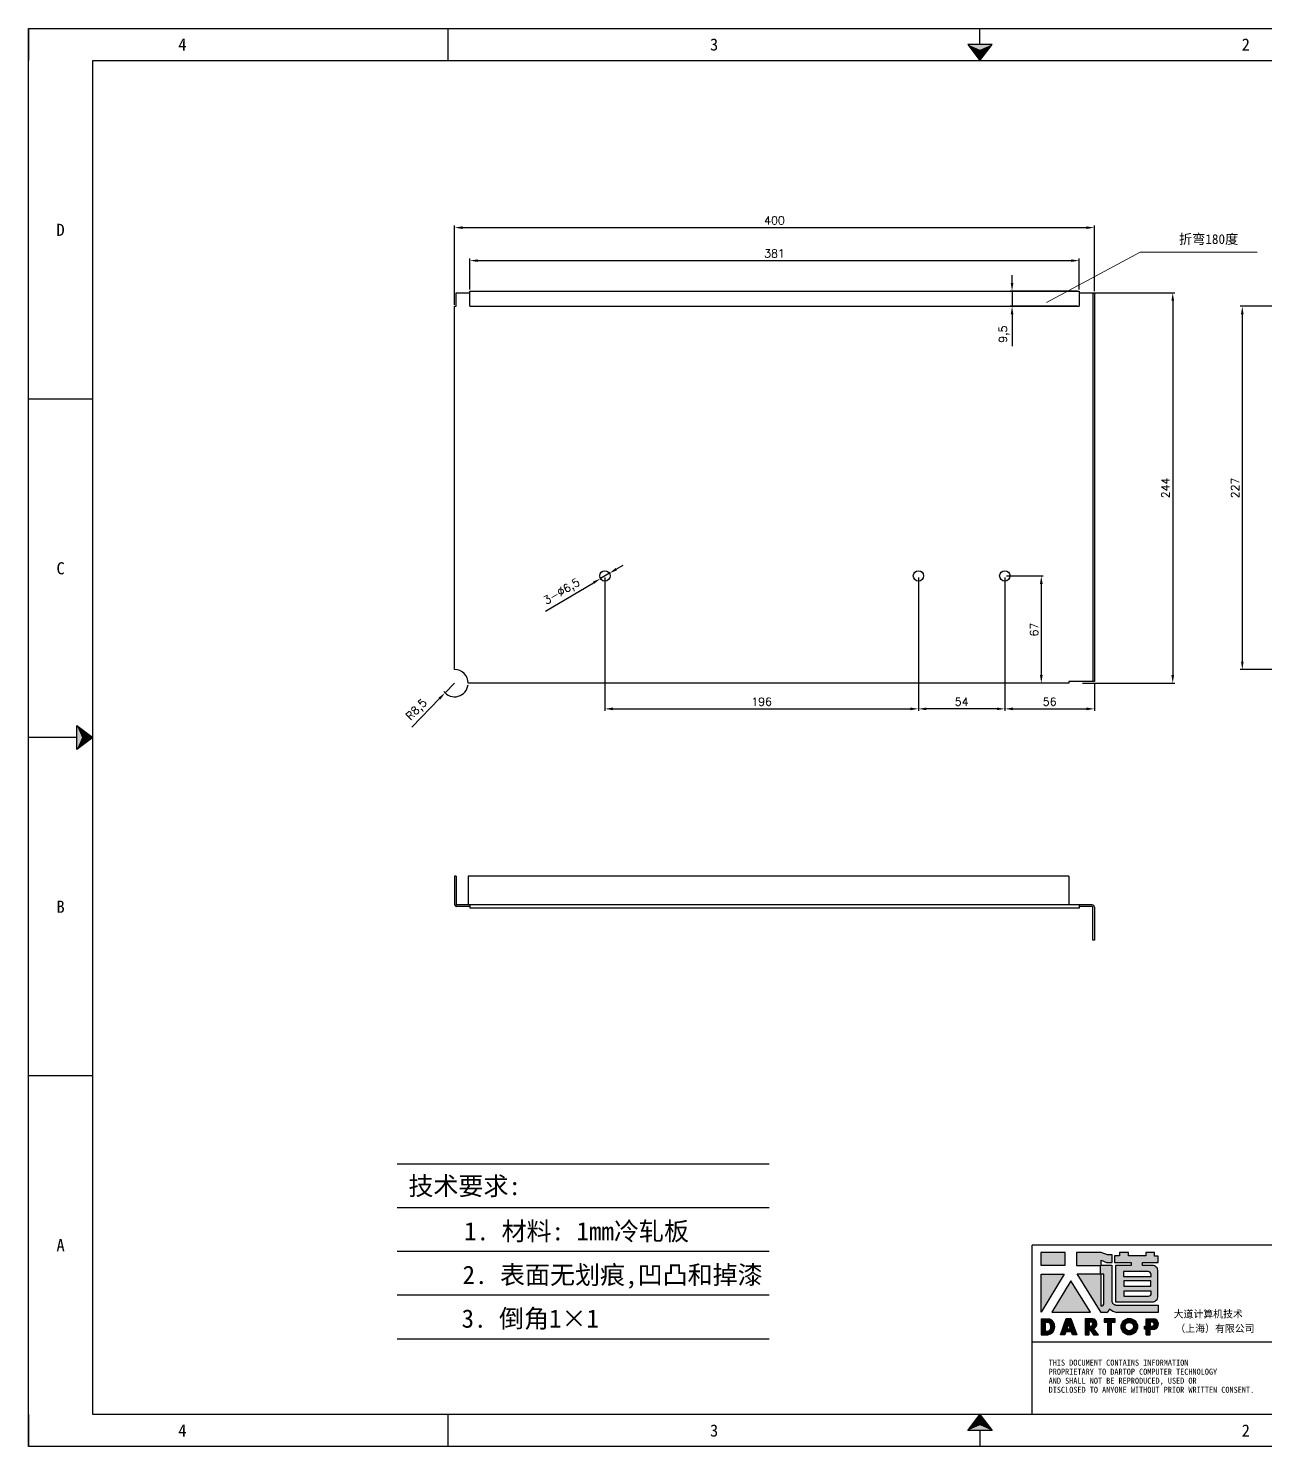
# Model space of a CAD drawing. Header units: millimetres. Extents: x -43476 to -13830, y -16942 to 55335.
# Drawn here: x -24982 to -24209, y 33337 to 34223 of the extents above; entities that cross this region are included whole.
import ezdxf
from ezdxf.enums import TextEntityAlignment as Align

# ---------------------------------------------------------------- set-up
doc = ezdxf.new("R2010")
doc.units = ezdxf.units.MM
doc.linetypes.add('DOT', pattern=[0.25, 0, -0.25])
doc.layers.add('4', color=7, linetype='Continuous')
doc.layers.add('print', color=30, linetype='Continuous')
doc.layers.add('dim', color=2, linetype='Continuous', lineweight=9)
doc.styles.add('Dartop', font='')
doc.styles.add('HZ', font='')
doc.styles.add('hzHT', font='simhei.ttf')
doc.styles.get("Standard").update_dxf_attribs({"font": 'txt', "bigfont": 'gbcbig.shx'})
doc.styles.get('Dartop').set_extended_font_data('FangSong_GB2312')
doc.styles.get('HZ').set_extended_font_data('SimSun')
doc.dimstyles.new('small', dxfattribs={"dimtxt": 5, "dimasz": 5, "dimexe": 1.25, "dimexo": 1, "dimgap": 2, "dimtad": 1, "dimtxsty": 'Standard', "dimcen": 2.5, "dimadec": 0, "dimazin": 0, "dimtfac": 1, "dimtmove": 0, "dimatfit": 3, "dimfxl": 0, "dimarcsym": 0})

# ---------------------------------------------------------------- blocks, each defined once
blk = doc.blocks.new('*U5')
at = {"color": 254, "linetype": 'Continuous', "extrusion": (0, 0, -1)}
for points in [[(-17, 0.333), (-16.812, 0.25), (-17, 0.5)], [(-17, 0.333), (-17, 0.5), (-17.188, 0.25)], [(-17, 0.333), (-17.188, 0.25), (-16.812, 0.25)]]:
    blk.add_solid(points, dxfattribs=at)
blk = doc.blocks.new('*U6')
at = {"color": 254, "linetype": 'Continuous'}
for points in [[(17, 21.667), (17.188, 21.75), (16.812, 21.75)], [(17, 21.667), (16.812, 21.75), (17, 21.5)], [(17, 21.667), (17, 21.5), (17.188, 21.75)]]:
    blk.add_solid(points, dxfattribs=at)
blk = doc.blocks.new('*U3')
at = {"color": 254, "linetype": 'Continuous', "extrusion": (0, 0, -1)}
for points in [[(-0.833, 11), (-0.75, 10.812), (-0.75, 11.188)], [(-0.833, 11), (-0.75, 11.188), (-1, 11)], [(-0.833, 11), (-1, 11), (-0.75, 10.812)]]:
    blk.add_solid(points, dxfattribs=at)
blk = doc.blocks.new('dadao')
for p, q in [((48, 19.2), (44.9, 10.4)), ((44.9, 10.4), (51.2, 10.4)), ((51.2, 10.4), (48, 19.2))]:
    blk.add_line(p, q)
for points in [[(41.8, 121.6), (41.8, 143.7), (-0.4, 143.7), (-0.4, 121.6), (41.8, 121.6)], [(104.8, 122), (104.8, 130.3), (114.1, 126.3), (124.2, 126.3), (124.2, 139.6), (115.9, 139.6), (105.1, 143.9), (61.5, 143.9)], [(61.7, 144), (61.7, 121.3), (103.9, 121.3)], [(113.4, 38.7), (105.1, 38.7), (63, 106.5), (103.9, 106.5), (103.9, 120.9), (103.9, 121.3)], [(109.7, 53.6), (109.7, 106.2), (104.3, 106.2), (104.3, 50.4), (106.6, 50.4)], [(144.6, 94.4), (144.6, 84.8), (192, 84.8), (192, 94.1), (144.9, 94.1)], [(0, 28), (0, 0), (11.8, 0)], [(0.1, 28), (14, 28)], [(76.8, 28.2), (76.8, 0), (84.1, 0), (84.1, 11.1), (91.6, -0.1), (100.3, -0.1), (91.7, 11.1)], [(76.8, 28.2), (90.6, 28.2)], [(120.2, 45), (119.5, 45), (119.5, 44.6)], [(183.7, 0), (183.7, 9.6), (180.6, 9.6), (180.6, 14.9), (183.8, 14.9), (183.8, 28.1), (196.1, 28.1), (196.5, 28.1)], [(7.1, 21.8), (7.1, 6.1), (12, 6.1)], [(7.1, 21.8), (11.4, 21.8)], [(84, 22.7), (84, 15.3), (87.2, 15.3)], [(84, 22.7), (87.3, 22.7)], [(183.7, 0), (190.9, 0), (190.9, 9.6), (198.8, 9.6)], [(194.9, 22.3), (190.8, 22.3), (190.8, 15), (194.4, 15)]]:
    blk.add_lwpolyline(points)
blk.add_lwpolyline([(137.1, 144.2), (137.1, 137.9), (128.3, 137.9), (128.3, 126.5), (157.3, 126.5), (157.3, 121.5), (130.3, 121.5), (130.3, 57.5), (194.4, 57.5, 0.414214), (204.4, 67.5), (204.4, 111.3, 0.414214), (194.4, 121.3), (177.5, 121.3), (177.5, 126.3), (204.7, 126.3), (204.7, 137.7), (198.2, 137.7), (198.2, 143.9), (183.3, 143.9), (183.3, 138), (153, 138), (153, 144.2), (137.1, 144.2)], format="xyb", close=True)
for points in [[(-0.3, 106.2), (40.4, 106.2), (-0.3, 39.7), (-0.3, 106.2)], [(51.7, 94.1), (18.4, 39.3), (86.2, 39.3)], [(43.8, 28.2), (51.8, 28.2), (62.6, -0.1), (55, -0.1), (53.2, 5), (42.9, 5), (41.1, 0), (33.6, 0)], [(110, 28.1), (110, 21.9), (116, 21.9), (116, -0.1), (123.2, -0.1), (123.2, 22), (129.2, 22), (129.2, 28.1), (110, 28.1)]]:
    blk.add_lwpolyline(points, close=True)
for points in [[(104.8, 122), (123.4, 122), (123.4, 60, 0.414214), (131.4, 52), (204.8, 52), (204.8, 39.1), (131.7, 39.1)], [(144.3, 110.8), (144.3, 101.8), (192.3, 101.8), (192.3, 105.5, 0.414214), (187.3, 110.5), (144.3, 110.5)], [(144.6, 77), (144.6, 67.5), (187.6, 67.5, 0.414214), (192.6, 72.5), (192.6, 76.4), (144.6, 76.4)]]:
    blk.add_lwpolyline(points, format="xyb")
for radius in [14.5, 7.44]:
    blk.add_circle((154.2, 14.2), radius)
for centre, radius, start, end in [((99.2, 60.7), 12.6, 305.6399, 325.969), ((9.6, 14.2), 14.4, 278.6604, 72.3203), ((88.6, 19.4), 8.95, 290.6073, 77.2124), ((111.6, 46.7), 8.19, 282.9811, 347.6627), ((136, 61.7), 22.9, 226.7358, 259.3209), ((195.7, 18.6), 9.51, 288.8959, 85.2442), ((8.5, 13.9), 8.49, 294.2143, 69.7177), ((86.4, 19), 3.8, 282.527, 76.7196), ((193.7, 18.7), 3.8, 280.9891, 72.5513)]:
    blk.add_arc(centre, radius, start, end)
blk = doc.blocks.new('*D103')
at = {"layer": 'Defpoints', "color": 0, "transparency": 16777216}
for p in [(-24315.9, 34098.34), (-24315.9, 34057.68), (-24715.9, 34049.18)]:
    blk.add_point(p, dxfattribs=at)
at = {"layer": 'dim', "color": 0, "lineweight": -2, "transparency": 16777216}
for p, q in [((-24715.9, 34050.18), (-24715.9, 34099.59)), ((-24710.9, 34098.34), (-24320.9, 34098.34)), ((-24315.9, 34058.68), (-24315.9, 34099.59))]:
    blk.add_line(p, q, dxfattribs=at)
at = {"layer": 'dim', "color": 0, "transparency": 16777216}
for points in [[(-24710.9, 34099.17), (-24710.9, 34097.51), (-24715.9, 34098.34)], [(-24320.9, 34099.17), (-24320.9, 34097.51), (-24315.9, 34098.34)]]:
    blk.add_solid(points, dxfattribs=at)
at = {"layer": 'dim', "color": 0, "transparency": 16777216, "insert": (-24515.9, 34102.84), "char_height": 5, "attachment_point": 5}
blk.add_mtext('400', dxfattribs=at)
blk = doc.blocks.new('*D104')
at = {"layer": 'Defpoints', "color": 0, "transparency": 16777216}
for p in [(-24325.4, 34077.73), (-24706.4, 34058.68), (-24325.4, 34058.68)]:
    blk.add_point(p, dxfattribs=at)
at = {"layer": 'dim', "color": 0, "lineweight": -2, "transparency": 16777216}
for p, q in [((-24706.4, 34059.68), (-24706.4, 34078.98)), ((-24701.4, 34077.73), (-24330.4, 34077.73)), ((-24325.4, 34059.68), (-24325.4, 34078.98))]:
    blk.add_line(p, q, dxfattribs=at)
at = {"layer": 'dim', "color": 0, "transparency": 16777216}
for points in [[(-24701.4, 34078.56), (-24701.4, 34076.9), (-24706.4, 34077.73)], [(-24330.4, 34078.56), (-24330.4, 34076.9), (-24325.4, 34077.73)]]:
    blk.add_solid(points, dxfattribs=at)
at = {"layer": 'dim', "color": 0, "transparency": 16777216, "insert": (-24515.9, 34082.23), "char_height": 5, "attachment_point": 5}
blk.add_mtext('381', dxfattribs=at)
blk = doc.blocks.new('*D105')
at = {"layer": 'Defpoints', "color": 0, "transparency": 16777216}
for p in [(-24325.4, 34058.68), (-24367.39, 34049.18), (-24325.4, 34049.18)]:
    blk.add_point(p, dxfattribs=at)
at = {"layer": 'dim', "color": 0, "lineweight": -2, "transparency": 16777216}
for p, q in [((-24367.39, 34063.68), (-24367.39, 34068.68)), ((-24326.4, 34058.68), (-24368.64, 34058.68)), ((-24367.39, 34058.68), (-24367.39, 34049.18)), ((-24326.4, 34049.18), (-24368.64, 34049.18)), ((-24367.39, 34044.18), (-24367.39, 34024.34))]:
    blk.add_line(p, q, dxfattribs=at)
at = {"layer": 'dim', "color": 0, "transparency": 16777216}
for points in [[(-24368.23, 34063.68), (-24366.56, 34063.68), (-24367.39, 34058.68)], [(-24368.23, 34044.18), (-24366.56, 34044.18), (-24367.39, 34049.18)]]:
    blk.add_solid(points, dxfattribs=at)
at = {"layer": 'dim', "color": 0, "transparency": 16777216, "insert": (-24372.31, 34031.76), "char_height": 5, "attachment_point": 5, "rotation": 90}
blk.add_mtext('9,5', dxfattribs=at)
blk = doc.blocks.new('*D106')
at = {"layer": 'Defpoints', "color": 0, "transparency": 16777216}
for p in [(-24316.9, 34057.68), (-24324.4, 33813.68), (-24266.95, 33813.68)]:
    blk.add_point(p, dxfattribs=at)
at = {"layer": 'dim', "color": 0, "lineweight": -2, "transparency": 16777216}
for p, q in [((-24315.9, 34057.68), (-24265.7, 34057.68)), ((-24266.95, 34052.68), (-24266.95, 33818.68)), ((-24323.4, 33813.68), (-24265.7, 33813.68))]:
    blk.add_line(p, q, dxfattribs=at)
at = {"layer": 'dim', "color": 0, "transparency": 16777216}
for points in [[(-24267.78, 34052.68), (-24266.12, 34052.68), (-24266.95, 34057.68)], [(-24267.78, 33818.68), (-24266.12, 33818.68), (-24266.95, 33813.68)]]:
    blk.add_solid(points, dxfattribs=at)
at = {"layer": 'dim', "color": 0, "transparency": 16777216, "insert": (-24271.45, 33935.68), "char_height": 5, "attachment_point": 5, "rotation": 90}
blk.add_mtext('244', dxfattribs=at)
blk = doc.blocks.new('*D107')
at = {"layer": 'Defpoints', "color": 0, "transparency": 16777216}
for p in [(-24199.72, 34049.18), (-24223.48, 33822.18), (-24199.72, 33822.18)]:
    blk.add_point(p, dxfattribs=at)
at = {"layer": 'dim', "color": 0, "lineweight": -2, "transparency": 16777216}
for p, q in [((-24200.72, 34049.18), (-24224.73, 34049.18)), ((-24223.48, 34044.18), (-24223.48, 33827.18)), ((-24200.72, 33822.18), (-24224.73, 33822.18))]:
    blk.add_line(p, q, dxfattribs=at)
at = {"layer": 'dim', "color": 0, "transparency": 16777216}
for points in [[(-24224.31, 34044.18), (-24222.64, 34044.18), (-24223.48, 34049.18)], [(-24224.31, 33827.18), (-24222.64, 33827.18), (-24223.48, 33822.18)]]:
    blk.add_solid(points, dxfattribs=at)
at = {"layer": 'dim', "color": 0, "transparency": 16777216, "insert": (-24227.98, 33935.68), "char_height": 5, "attachment_point": 5, "rotation": 90}
blk.add_mtext('227', dxfattribs=at)
blk = doc.blocks.new('*D116')
at = {"layer": 'Defpoints', "color": 0, "transparency": 16777216}
for p in [(-24721.84, 33807.6), (-24715.9, 33813.68)]:
    blk.add_point(p, dxfattribs=at)
at = {"layer": 'dim', "color": 0, "lineweight": -2, "transparency": 16777216}
for p, q in [((-24715.9, 33813.68), (-24721.84, 33807.6)), ((-24742.69, 33786.26), (-24725.33, 33804.02))]:
    blk.add_line(p, q, dxfattribs=at)
blk.add_arc((-24715.9, 33813.68), 8.5, 217.22771, 353.25932, dxfattribs=at)
at = {"layer": 'dim', "color": 0, "transparency": 16777216}
blk.add_solid([(-24725.93, 33804.61), (-24724.74, 33803.44), (-24721.84, 33807.6)], dxfattribs=at)
at = {"layer": 'dim', "color": 0, "transparency": 16777216, "insert": (-24739.28, 33796.79), "char_height": 5, "attachment_point": 5, "rotation": 45.65356}
blk.add_mtext('R8,5', dxfattribs=at)
blk = doc.blocks.new('*D117')
at = {"layer": 'Defpoints', "color": 0, "transparency": 16777216}
for p in [(-24371.9, 33880.68), (-24315.9, 33814.68), (-24315.9, 33797.61)]:
    blk.add_point(p, dxfattribs=at)
at = {"layer": 'dim', "color": 0, "lineweight": -2, "transparency": 16777216}
for p, q in [((-24371.9, 33879.68), (-24371.9, 33796.36)), ((-24315.9, 33813.68), (-24315.9, 33796.36)), ((-24366.9, 33797.61), (-24320.9, 33797.61))]:
    blk.add_line(p, q, dxfattribs=at)
at = {"layer": 'dim', "color": 0, "transparency": 16777216}
for points in [[(-24366.9, 33798.45), (-24366.9, 33796.78), (-24371.9, 33797.61)], [(-24320.9, 33798.45), (-24320.9, 33796.78), (-24315.9, 33797.61)]]:
    blk.add_solid(points, dxfattribs=at)
at = {"layer": 'dim', "color": 0, "transparency": 16777216, "insert": (-24343.9, 33802.11), "char_height": 5, "attachment_point": 5}
blk.add_mtext('56', dxfattribs=at)
blk = doc.blocks.new('*D118')
at = {"layer": 'Defpoints', "color": 0, "transparency": 16777216}
for p in [(-24425.9, 33880.68), (-24371.9, 33879.68), (-24425.9, 33797.61)]:
    blk.add_point(p, dxfattribs=at)
at = {"layer": 'dim', "color": 0, "lineweight": -2, "transparency": 16777216}
for p, q in [((-24425.9, 33879.68), (-24425.9, 33796.36)), ((-24371.9, 33878.68), (-24371.9, 33796.36)), ((-24376.9, 33797.61), (-24420.9, 33797.61))]:
    blk.add_line(p, q, dxfattribs=at)
at = {"layer": 'dim', "color": 0, "transparency": 16777216}
for points in [[(-24420.9, 33798.45), (-24420.9, 33796.78), (-24425.9, 33797.61)], [(-24376.9, 33798.45), (-24376.9, 33796.78), (-24371.9, 33797.61)]]:
    blk.add_solid(points, dxfattribs=at)
at = {"layer": 'dim', "color": 0, "transparency": 16777216, "insert": (-24398.9, 33802.11), "char_height": 5, "attachment_point": 5}
blk.add_mtext('54', dxfattribs=at)
blk = doc.blocks.new('*D119')
at = {"layer": 'Defpoints', "color": 0, "transparency": 16777216}
for p in [(-24621.9, 33880.68), (-24425.9, 33878.68), (-24425.9, 33797.61)]:
    blk.add_point(p, dxfattribs=at)
at = {"layer": 'dim', "color": 0, "lineweight": -2, "transparency": 16777216}
for p, q in [((-24621.9, 33879.68), (-24621.9, 33796.36)), ((-24425.9, 33877.68), (-24425.9, 33796.36)), ((-24616.9, 33797.61), (-24430.9, 33797.61))]:
    blk.add_line(p, q, dxfattribs=at)
at = {"layer": 'dim', "color": 0, "transparency": 16777216}
for points in [[(-24616.9, 33798.45), (-24616.9, 33796.78), (-24621.9, 33797.61)], [(-24430.9, 33798.45), (-24430.9, 33796.78), (-24425.9, 33797.61)]]:
    blk.add_solid(points, dxfattribs=at)
at = {"layer": 'dim', "color": 0, "transparency": 16777216, "insert": (-24523.9, 33802.11), "char_height": 5, "attachment_point": 5}
blk.add_mtext('196', dxfattribs=at)
blk = doc.blocks.new('*D120')
at = {"layer": 'Defpoints', "color": 0, "transparency": 16777216}
for p in [(-24371.9, 33880.68), (-24349.12, 33813.68), (-24331.9, 33813.68)]:
    blk.add_point(p, dxfattribs=at)
at = {"layer": 'dim', "color": 0, "lineweight": -2, "transparency": 16777216}
for p, q in [((-24370.9, 33880.68), (-24347.87, 33880.68)), ((-24349.12, 33875.68), (-24349.12, 33818.68)), ((-24332.9, 33813.68), (-24350.37, 33813.68))]:
    blk.add_line(p, q, dxfattribs=at)
at = {"layer": 'dim', "color": 0, "transparency": 16777216}
for points in [[(-24349.95, 33875.68), (-24348.28, 33875.68), (-24349.12, 33880.68)], [(-24349.95, 33818.68), (-24348.28, 33818.68), (-24349.12, 33813.68)]]:
    blk.add_solid(points, dxfattribs=at)
at = {"layer": 'dim', "color": 0, "transparency": 16777216, "insert": (-24353.62, 33847.18), "char_height": 5, "attachment_point": 5, "rotation": 90}
blk.add_mtext('67', dxfattribs=at)
blk = doc.blocks.new('*D128')
at = {"layer": 'Defpoints', "color": 0, "transparency": 16777216}
for p in [(-24624.69, 33879.02), (-24619.1, 33882.34)]:
    blk.add_point(p, dxfattribs=at)
at = {"layer": 'dim', "color": 0, "lineweight": -2, "transparency": 16777216}
for p, q in [((-24614.8, 33884.89), (-24610.51, 33887.44)), ((-24658.94, 33858.67), (-24628.99, 33876.46)), ((-24619.1, 33882.34), (-24624.69, 33879.02))]:
    blk.add_line(p, q, dxfattribs=at)
at = {"layer": 'dim', "color": 0, "transparency": 16777216}
for points in [[(-24615.23, 33885.61), (-24614.38, 33884.17), (-24619.1, 33882.34)], [(-24629.42, 33877.18), (-24628.56, 33875.75), (-24624.69, 33879.02)]]:
    blk.add_solid(points, dxfattribs=at)
at = {"layer": 'dim', "color": 0, "transparency": 16777216, "insert": (-24648.62, 33870.52), "char_height": 5, "attachment_point": 5, "rotation": 30.71151}
blk.add_mtext('3-∅6,5', dxfattribs=at)

msp = doc.modelspace()

# ---------------------------------------------------------------- hatches: boundary and pattern name
for points in [[(-24334.244, 33457.771), (-24349.312, 33457.771), (-24349.312, 33449.899), (-24334.244, 33449.899)], [(-24334.729, 33444.391), (-24349.271, 33444.391), (-24349.271, 33420.648)], [(-24330.698, 33440.082), (-24342.586, 33420.49), (-24318.38, 33420.49)], [(-24303.01, 33416.481), (-24309.889, 33416.481), (-24309.889, 33414.298), (-24307.743, 33414.298), (-24307.743, 33406.434), (-24305.173, 33406.434), (-24305.173, 33414.304), (-24303.01, 33414.304)]]:
    msp.add_hatch(color=0).paths.add_polyline_path(points)
h = msp.add_hatch(color=0)
h.paths.add_polyline_path([(-24311.727, 33452.987), (-24308.402, 33451.55), (-24304.807, 33451.55), (-24304.807, 33456.308), (-24307.773, 33456.308), (-24311.637, 33457.835), (-24327.125, 33457.835), (-24327.125, 33449.787), (-24312.056, 33449.787), (-24312.056, 33449.624), (-24312.056, 33444.481), (-24326.668, 33444.481), (-24311.638, 33420.293), (-24308.662, 33420.293, 0.2793748), (-24306.489, 33422.406), (-24306.489, 33422.517), (-24306.227, 33422.517, 0.1431454), (-24302.13, 33420.432), (-24276.013, 33420.432), (-24276.013, 33425.019), (-24302.241, 33425.019, -0.4142136), (-24305.098, 33427.876), (-24305.098, 33450.041), (-24311.727, 33450.041)])
h.paths.add_polyline_path([(-24311.904, 33444.378), (-24309.989, 33444.378), (-24309.989, 33425.605, -0.0889357), (-24311.099, 33424.463), (-24311.911, 33424.463)], flags=16)
h = msp.add_hatch(color=0)
h.paths.add_polyline_path([(-24276.058, 33455.642), (-24278.381, 33455.642), (-24278.381, 33457.853), (-24283.693, 33457.853), (-24283.693, 33455.753), (-24294.536, 33455.753), (-24294.536, 33457.963), (-24300.216, 33457.963), (-24300.216, 33455.712), (-24303.354, 33455.712), (-24303.354, 33451.637), (-24292.998, 33451.637), (-24292.998, 33449.834), (-24302.648, 33449.834), (-24302.648, 33427.015), (-24279.739, 33427.015, 0.4142136), (-24276.168, 33430.586), (-24276.168, 33446.213, 0.4142136), (-24279.739, 33449.784), (-24285.795, 33449.784), (-24285.795, 33451.553), (-24276.058, 33451.553)])
h.paths.add_polyline_path([(-24282.269, 33445.915, -0.4142136), (-24280.484, 33444.13), (-24280.484, 33442.82), (-24297.635, 33442.82), (-24297.635, 33445.915)], flags=16)
h.paths.add_polyline_path([(-24280.595, 33440.057), (-24280.595, 33436.741), (-24297.524, 33436.741), (-24297.524, 33440.057)], flags=16)
h.paths.add_polyline_path([(-24280.373, 33433.757), (-24280.373, 33432.337, -0.4142136), (-24282.159, 33430.551), (-24297.524, 33430.551), (-24297.524, 33433.757)], flags=16)
h = msp.add_hatch(color=0)
h.paths.add_polyline_path([(-24344.175, 33416.445), (-24349.164, 33416.445), (-24349.164, 33406.464), (-24344.963, 33406.464, 0.7930159)])
h.paths.add_polyline_path([(-24344.889, 33408.649), (-24346.633, 33408.649), (-24346.633, 33414.259), (-24345.081, 33414.259, -0.6713609)], flags=16)
h = msp.add_hatch(color=0)
h.paths.add_polyline_path([(-24330.661, 33416.527), (-24333.508, 33416.527), (-24337.169, 33406.453), (-24334.472, 33406.453), (-24333.838, 33408.238), (-24330.184, 33408.238), (-24329.536, 33406.431), (-24326.817, 33406.431)])
h.paths.add_polyline_path([(-24330.882, 33410.163), (-24333.146, 33410.163), (-24332.035, 33413.328)], flags=16)
h = msp.add_hatch(color=0)
h.paths.add_polyline_path([(-24316.822, 33416.52), (-24321.728, 33416.52), (-24321.728, 33406.447), (-24319.135, 33406.447), (-24319.135, 33410.44), (-24316.47, 33406.411), (-24313.337, 33406.411), (-24316.404, 33410.415, 0.7440549)])
h.paths.add_polyline_path([(-24319.159, 33411.931), (-24319.159, 33414.576), (-24318, 33414.576, -0.796809), (-24318.017, 33411.931)], flags=16)
h = msp.add_hatch(color=0)
h.paths.add_polyline_path([(-24299.27, 33411.52, 1), (-24288.927, 33411.52, 1)])
h.paths.add_polyline_path([(-24291.442, 33411.52, -1), (-24296.756, 33411.52, -1)], flags=16)
h = msp.add_hatch(color=0)
h.paths.add_polyline_path([(-24279.007, 33416.496), (-24279.155, 33416.496), (-24283.529, 33416.496), (-24283.529, 33411.795), (-24284.69, 33411.795), (-24284.69, 33409.887), (-24283.548, 33409.887), (-24283.548, 33406.465), (-24280.994, 33406.465), (-24280.994, 33409.9), (-24278.189, 33409.9, 0.8123038)])
h.paths.add_polyline_path([(-24281.032, 33411.808), (-24281.032, 33414.438), (-24279.579, 33414.438, -0.7782134), (-24279.727, 33411.808)], flags=16)

# ---------------------------------------------------------------- linework, layer by layer
at = {"color": 0, "linetype": 'DOT'}
for p, q in [((-24982.292, 34222.886), (-23722.706, 34222.886)), ((-24982.292, 33356.693), (-24982.292, 34202.742)), ((-23722.706, 33336.549), (-24982.292, 33336.549))]:
    msp.add_line(p, q, dxfattribs=at)
at = {"color": 0}
for p, q in [((-24982.292, 34222.886), (-24982.292, 34202.742)), ((-24719.836, 34202.742), (-24719.836, 34222.886)), ((-24387.459, 34212.814), (-24387.459, 34222.886)), ((-24942.004, 33356.693), (-24942.004, 34202.742)), ((-24942.004, 34202.742), (-23742.85, 34202.742)), ((-24942.004, 33991.23), (-24982.292, 33991.23)), ((-24952.076, 33779.717), (-24982.292, 33779.717)), ((-24942.004, 33568.205), (-24982.292, 33568.205)), ((-23742.85, 33462.449), (-24354.725, 33462.449)), ((-24354.725, 33356.693), (-24354.725, 33462.449)), ((-24354.725, 33402.017), (-24203.645, 33402.017)), ((-24982.292, 33356.693), (-24982.292, 33336.549)), ((-23742.85, 33356.693), (-24942.004, 33356.693)), ((-24719.836, 33336.549), (-24719.836, 33356.693)), ((-24387.459, 33346.621), (-24387.459, 33336.549))]:
    msp.add_line(p, q, dxfattribs=at)
for p, q in [((-24714.897, 34049.178), (-24714.897, 34057.678)), ((-24714.897, 34057.678), (-24706.397, 34057.678)), ((-24706.397, 34049.178), (-24706.397, 34058.678)), ((-24706.397, 34058.678), (-24325.397, 34058.678)), ((-24325.397, 34058.678), (-24325.397, 34049.178)), ((-24325.397, 34057.678), (-24315.897, 34057.678)), ((-24316.897, 34057.678), (-24316.897, 33814.678)), ((-24315.897, 34057.678), (-24315.897, 33814.678)), ((-24715.897, 33822.178), (-24715.897, 34049.178)), ((-24715.897, 34049.178), (-24714.897, 34049.178)), ((-24706.397, 34049.178), (-24325.397, 34049.178)), ((-24331.897, 33814.678), (-24331.897, 33813.678)), ((-24315.897, 33814.678), (-24331.897, 33814.678)), ((-24331.897, 33813.678), (-24707.397, 33813.678)), ((-24715.897, 33693.105), (-24715.897, 33675.605)), ((-24714.897, 33693.105), (-24715.897, 33693.105)), ((-24714.897, 33693.105), (-24714.897, 33674.191)), ((-24331.897, 33693.105), (-24707.397, 33693.105)), ((-24707.397, 33693.105), (-24707.397, 33675.105)), ((-24331.897, 33693.105), (-24331.897, 33675.105)), ((-24317.397, 33675.105), (-24714.897, 33675.105)), ((-24706.397, 33674.105), (-24714.397, 33674.105)), ((-24706.397, 33675.105), (-24706.397, 33673.105)), ((-24325.397, 33673.105), (-24706.397, 33673.105)), ((-24325.397, 33675.105), (-24325.397, 33673.105)), ((-24317.397, 33674.105), (-24325.397, 33674.105)), ((-24316.897, 33653.105), (-24316.897, 33673.605)), ((-24315.897, 33673.605), (-24315.897, 33653.105)), ((-24315.897, 33653.105), (-24316.897, 33653.105))]:
    msp.add_line(p, q)
for points in [[(-24387.459, 34202.742), (-24379.905, 34212.814), (-24395.013, 34212.814), (-24387.459, 34202.742)], [(-24942.004, 33779.717), (-24952.076, 33772.163), (-24952.076, 33787.271), (-24942.004, 33779.717)], [(-24387.459, 33356.693), (-24379.905, 33346.621), (-24395.013, 33346.621), (-24387.459, 33356.693)]]:
    msp.add_lwpolyline(points, close=True, dxfattribs=at)
for centre in [(-24621.897, 33880.678), (-24425.897, 33880.678), (-24371.897, 33880.678)]:
    msp.add_circle(centre, 3.25)
for centre, radius, start, end in [((-24715.897, 33813.678), 8.5, 0, 90), ((-24714.397, 33675.605), 1.5, 180, 270), ((-24317.397, 33673.605), 1.5, 0, 90), ((-24317.397, 33673.605), 0.5, 0, 90)]:
    msp.add_arc(centre, radius, start, end)
at = {"layer": 'Defpoints'}
for p, q in [((-24751.784, 33513.22), (-24519.265, 33513.22)), ((-24751.784, 33485.92), (-24519.265, 33485.92)), ((-24751.784, 33485.92), (-24519.265, 33485.92)), ((-24751.784, 33458.62), (-24519.265, 33458.62)), ((-24751.784, 33431.32), (-24519.265, 33431.32)), ((-24751.784, 33404.02), (-24519.265, 33404.02))]:
    msp.add_line(p, q, dxfattribs=at)
at = {"layer": 'dim'}
for p, q in [((-24345.93, 34051.629), (-24287.363, 34083.068)), ((-24287.363, 34083.068), (-24214.117, 34083.068))]:
    msp.add_line(p, q, dxfattribs=at)
at = {"layer": 'print'}
msp.add_lwpolyline([(-24982.292, 34222.886), (-23702.562, 34222.886), (-23702.562, 33336.549), (-24982.292, 33336.549)], close=True, dxfattribs=at)

# ---------------------------------------------------------------- block references
at = {"color": 0, "linetype": 'Continuous', "xscale": 40.28805309813855, "yscale": 40.28805309843684, "zscale": 40.28805309843723}
for name, p in [('*U6', (-25072.356, 33336.549)), ('*U3', (-24982.292, 33336.549)), ('*U5', (-25072.356, 33336.549))]:
    msp.add_blockref(name, p, dxfattribs=at)
at = {"color": 0, "xscale": 0.3570986524328962, "yscale": 0.3570986524601059, "zscale": 0.3570986524634209}
msp.add_blockref('dadao', (-24349.164, 33406.464), dxfattribs=at)

# ---------------------------------------------------------------- texts
at = {"color": 0}
for s, height, style, p in [('4', 7.554, 'Dartop', (-24886.024, 34212.814)), ('3', 7.554, 'Dartop', (-24553.647, 34212.814)), ('2', 7.554, 'Dartop', (-24221.271, 34212.814)), ('D', 7.554, 'Dartop', (-24962.148, 34096.986)), ('折弯180度', 6.0432, 'hzHT', (-24244.542, 34091.203)), ('C', 7.554, 'Dartop', (-24962.148, 33885.474)), ('B', 7.554, 'Dartop', (-24962.148, 33673.961)), ('A', 7.554, 'Dartop', (-24962.148, 33462.449)), ('4', 7.554, 'Dartop', (-24886.024, 33346.621)), ('3', 7.554, 'Dartop', (-24553.647, 33346.621)), ('2', 7.554, 'Dartop', (-24221.271, 33346.621))]:
    msp.add_text(s, height=height, dxfattribs=dict(at, style=style)).set_placement(p, align=Align.MIDDLE_CENTER)
at = {"style": 'HZ'}
for s, p in [('技术要求:', (-24709.557, 33499.442)), ('     1. 材料: 1mm冷轧板     ', (-24639.623, 33471.199)), ('2. 表面无划痕,凹凸和掉漆', (-24617.093, 33443.899)), ('3. 倒角1×1         ', (-24633.466, 33416.599))]:
    msp.add_text(s, height=11.466, dxfattribs=at).set_placement(p, align=Align.MIDDLE_CENTER)
at = {"color": 0, "style": 'hzHT'}
for s, p in [('THIS DOCUMENT CONTAINS INFORMATION', (-24344.528, 33387.174)), ('AND SHALL NOT BE REPRODUCED, USED OR', (-24344.528, 33375.843)), ('PROPRIETARY TO DARTOP COMPUTER TECHNOLOGY', (-24344.528, 33381.508)), ('DISCLOSED TO ANYONE WITHOUT PRIOR WRITTEN CONSENT.', (-24344.528, 33370.177))]:
    msp.add_text(s, height=3.777, dxfattribs=at).set_placement(p)
at = {"layer": '4', "color": 0, "style": 'hzHT'}
for s, p in [('大道计算机技术', (-24266.409, 33417.174)), ('（上海）有限公司', (-24265.269, 33408.14))]:
    msp.add_text(s, height=4.5324, dxfattribs=at).set_placement(p)

# ---------------------------------------------------------------- dimensions: what is measured, and where the dimension line sits
at = {"layer": 'dim'}
dim = msp.add_linear_dim(base=(-24315.897, 34098.341), p1=(-24715.897, 34049.178), p2=(-24315.897, 34057.678), dimstyle='small', override={"dimpost": '\\X'}, dxfattribs=at)
dim.commit()
dim.dimension.update_dxf_attribs({"geometry": '*D103', "text_midpoint": (-24515.897, 34098.341), "dimtype": 160})
for base, p1, p2, picture, middle in [((-24325.397, 34077.73), (-24706.397, 34058.678), (-24325.397, 34058.678), '*D104', (-24515.897, 34082.23)), ((-24425.897, 33797.615), (-24621.897, 33880.678), (-24425.897, 33878.678), '*D119', (-24523.897, 33802.115)), ((-24425.897, 33797.615), (-24371.897, 33879.678), (-24425.897, 33880.678), '*D118', (-24398.897, 33802.115)), ((-24315.897, 33797.615), (-24371.897, 33880.678), (-24315.897, 33814.678), '*D117', (-24343.897, 33802.115))]:
    dim = msp.add_linear_dim(base=base, p1=p1, p2=p2, dimstyle='small', override={"dimpost": '\\X'}, dxfattribs=at)
    dim.commit()
    dim.dimension.update_dxf_attribs({"geometry": picture, "text_midpoint": middle})
for base, p1, p2, picture, middle in [((-24367.395, 34049.178), (-24325.397, 34058.678), (-24325.397, 34049.178), '*D105', (-24372.311, 34031.761)), ((-24266.951, 33813.678), (-24316.897, 34057.678), (-24324.397, 33813.678), '*D106', (-24271.451, 33935.678)), ((-24223.477, 33822.178), (-24199.725, 34049.178), (-24199.725, 33822.178), '*D107', (-24227.977, 33935.678)), ((-24349.118, 33813.678), (-24371.897, 33880.678), (-24331.897, 33813.678), '*D120', (-24353.618, 33847.178))]:
    dim = msp.add_linear_dim(base=base, p1=p1, p2=p2, angle=90, dimstyle='small', override={"dimpost": '\\X'}, dxfattribs=at)
    dim.commit()
    dim.dimension.update_dxf_attribs({"geometry": picture, "text_midpoint": middle})
dim = msp.add_diameter_dim_2p(p1=(-24619.103, 33882.338), p2=(-24624.691, 33879.018), text='3-<>', dimstyle='small', override={"dimpost": '\\X'}, dxfattribs=at)
dim.commit()
dim.dimension.update_dxf_attribs({"geometry": '*D128', "text_midpoint": (-24648.624, 33870.52)})
dim = msp.add_radius_dim(center=(-24715.897, 33813.678), mpoint=(-24721.839, 33807.599), dimstyle='small', override={"dimpost": '\\X'}, dxfattribs=at)
dim.commit()
dim.dimension.update_dxf_attribs({"geometry": '*D116', "text_midpoint": (-24739.276, 33796.793)})

doc.saveas('drawing.dxf')
